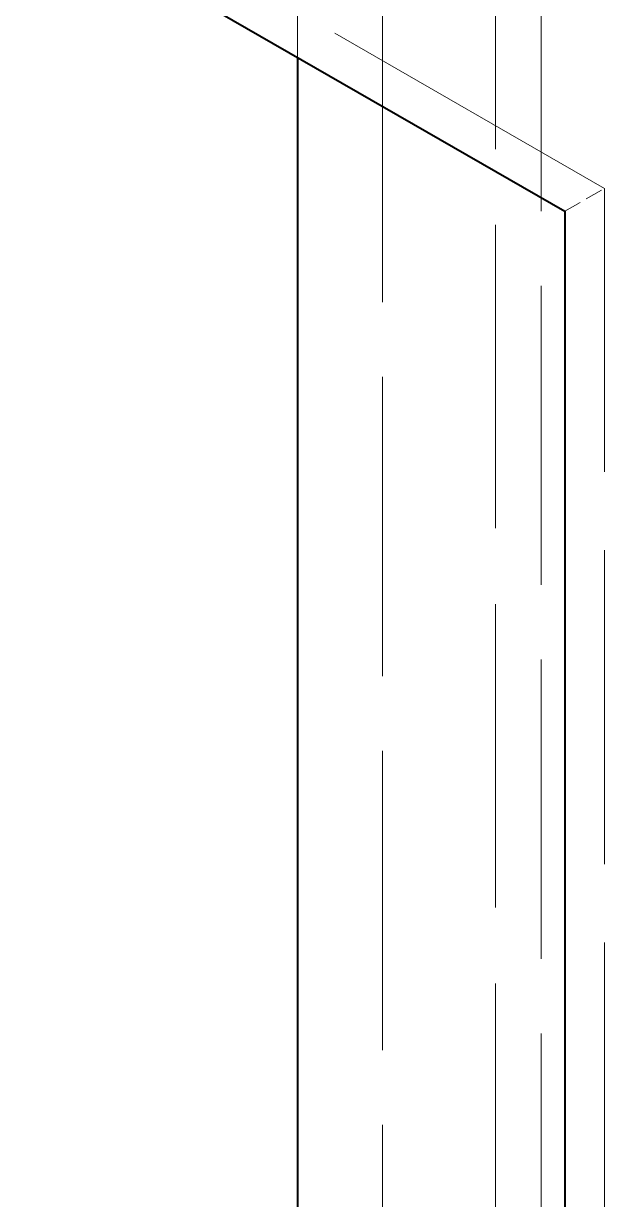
# Model space of a CAD drawing. Header units: millimetres. Extents: x 0 to 2378, y 0 to 1682.
# Drawn here: x 2156.29 to 2164.58, y 1447.97 to 1464.76 of the extents above; entities that cross this region are included whole.
import ezdxf

# ---------------------------------------------------------------- set-up
doc = ezdxf.new("R2010")
doc.units = ezdxf.units.MM
doc.header["$LTSCALE"] = 2
doc.linetypes.add('DASHED', pattern=[0.2067, 0.1654, -0.0413])
doc.layers.add('가려진 것(ISO)', color=2, linetype='DASHED', lineweight=18)
doc.layers.add('가시적인 것(ISO)', color=3, linetype='Continuous', lineweight=40)

msp = doc.modelspace()

# ---------------------------------------------------------------- linework, layer by layer
at = {"layer": '가려진 것(ISO)', "ltscale": 13.102725}
msp.add_line((2163.0227, 1441.3027), (2163.0227, 1547.5838), dxfattribs=at)
at = {"layer": '가려진 것(ISO)', "ltscale": 12.917272}
for p, q in [((2163.6733, 1546.457), (2163.6733, 1441.6802)), ((2161.4105, 1545.154), (2161.4105, 1440.3772))]:
    msp.add_line(p, q, dxfattribs=at)
at = {"layer": '가려진 것(ISO)', "ltscale": 12.719114}
msp.add_line((2160.1943, 1545.955), (2160.1943, 1464.2791), dxfattribs=at)
at = {"layer": '가려진 것(ISO)', "ltscale": 13.425254}
msp.add_line((2164.5784, 1462.406), (2117.4851, 1489.5253), dxfattribs=at)
at = {"layer": '가려진 것(ISO)', "ltscale": 0.761779}
msp.add_line((2164.0127, 1462.0803), (2164.5784, 1462.406), dxfattribs=at)
at = {"layer": '가려진 것(ISO)', "ltscale": 13.546203}
msp.add_line((2164.5784, 1430.3582), (2164.5784, 1462.406), dxfattribs=at)
at = {"layer": '가시적인 것(ISO)'}
for p, q in [((2116.9194, 1489.1995), (2164.0127, 1462.0803)), ((2160.1943, 1464.2791), (2160.1943, 1441.5328)), ((2164.0127, 1462.0803), (2164.0127, 1430.0324))]:
    msp.add_line(p, q, dxfattribs=at)

doc.saveas('drawing.dxf')
